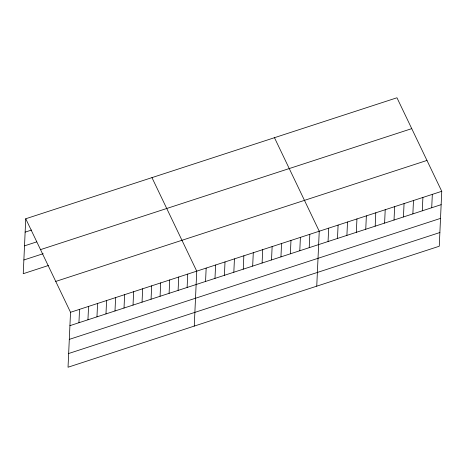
<?xml version="1.0" encoding="UTF-8"?>
<svg xmlns="http://www.w3.org/2000/svg" width="465" height="465" viewBox="0 0 465 465"><rect width="100%" height="100%" fill="white"/><g stroke="black" fill="none" stroke-linecap="round" stroke-linejoin="round"><path stroke-width="0.7" d="M25.744 218.759L70.529 312.288L68.035 367.228L439.256 246.241L441.75 191.301L396.965 97.772L25.744 218.759L23.25 273.699L48.366 265.515M78.934 322.722L79.544 309.353M87.949 319.786L88.559 306.412M96.964 316.845L97.574 303.476M105.979 313.91L106.59 300.535M114.995 310.969L115.605 297.6M124.016 308.033L124.62 294.659M133.031 305.092L133.635 291.724M142.046 302.151L142.65 288.782M151.061 299.216L151.666 285.847M160.076 296.275L160.681 282.906M169.091 293.339L169.696 279.971M178.107 290.398L178.711 277.03M187.122 287.463L187.726 274.094M194.248 326.093L196.742 271.153L151.962 177.624M205.559 281.453L206.164 268.084M214.981 278.384L215.591 265.009M224.403 275.309L225.014 261.94M233.831 272.24L234.436 258.871M243.253 269.165L243.858 255.797M252.675 266.096L253.286 252.728M262.097 263.027L262.708 249.653M271.525 259.952L272.13 246.584M280.947 256.883L281.552 243.515M290.369 253.809L290.974 240.44M299.791 250.74L300.402 237.371M309.213 247.671L309.824 234.296M316.752 286.167L319.246 231.227L274.466 137.698M328.063 241.527L328.668 228.158M337.485 238.452L338.096 225.083M346.907 235.383L347.518 222.014M356.335 232.314L356.94 218.939M365.757 229.239L366.362 215.87M375.179 226.17L375.784 212.801M384.601 223.095L385.212 209.727M394.024 220.026L394.634 206.658M403.451 216.957L404.056 203.583M412.874 213.883L413.478 200.514M422.296 210.814L422.906 197.445M431.718 207.739L432.328 194.37M25.139 232.134L31.579 230.03M24.517 245.851L36.752 241.864M40.525 249.624L411.746 128.636M23.872 259.981L43.193 253.687M55.748 281.424L426.975 160.437M70.529 312.288L441.75 191.301M69.919 325.663L441.146 204.67M69.297 339.38L440.518 218.387M68.657 353.51L439.878 232.523"/></g></svg>
